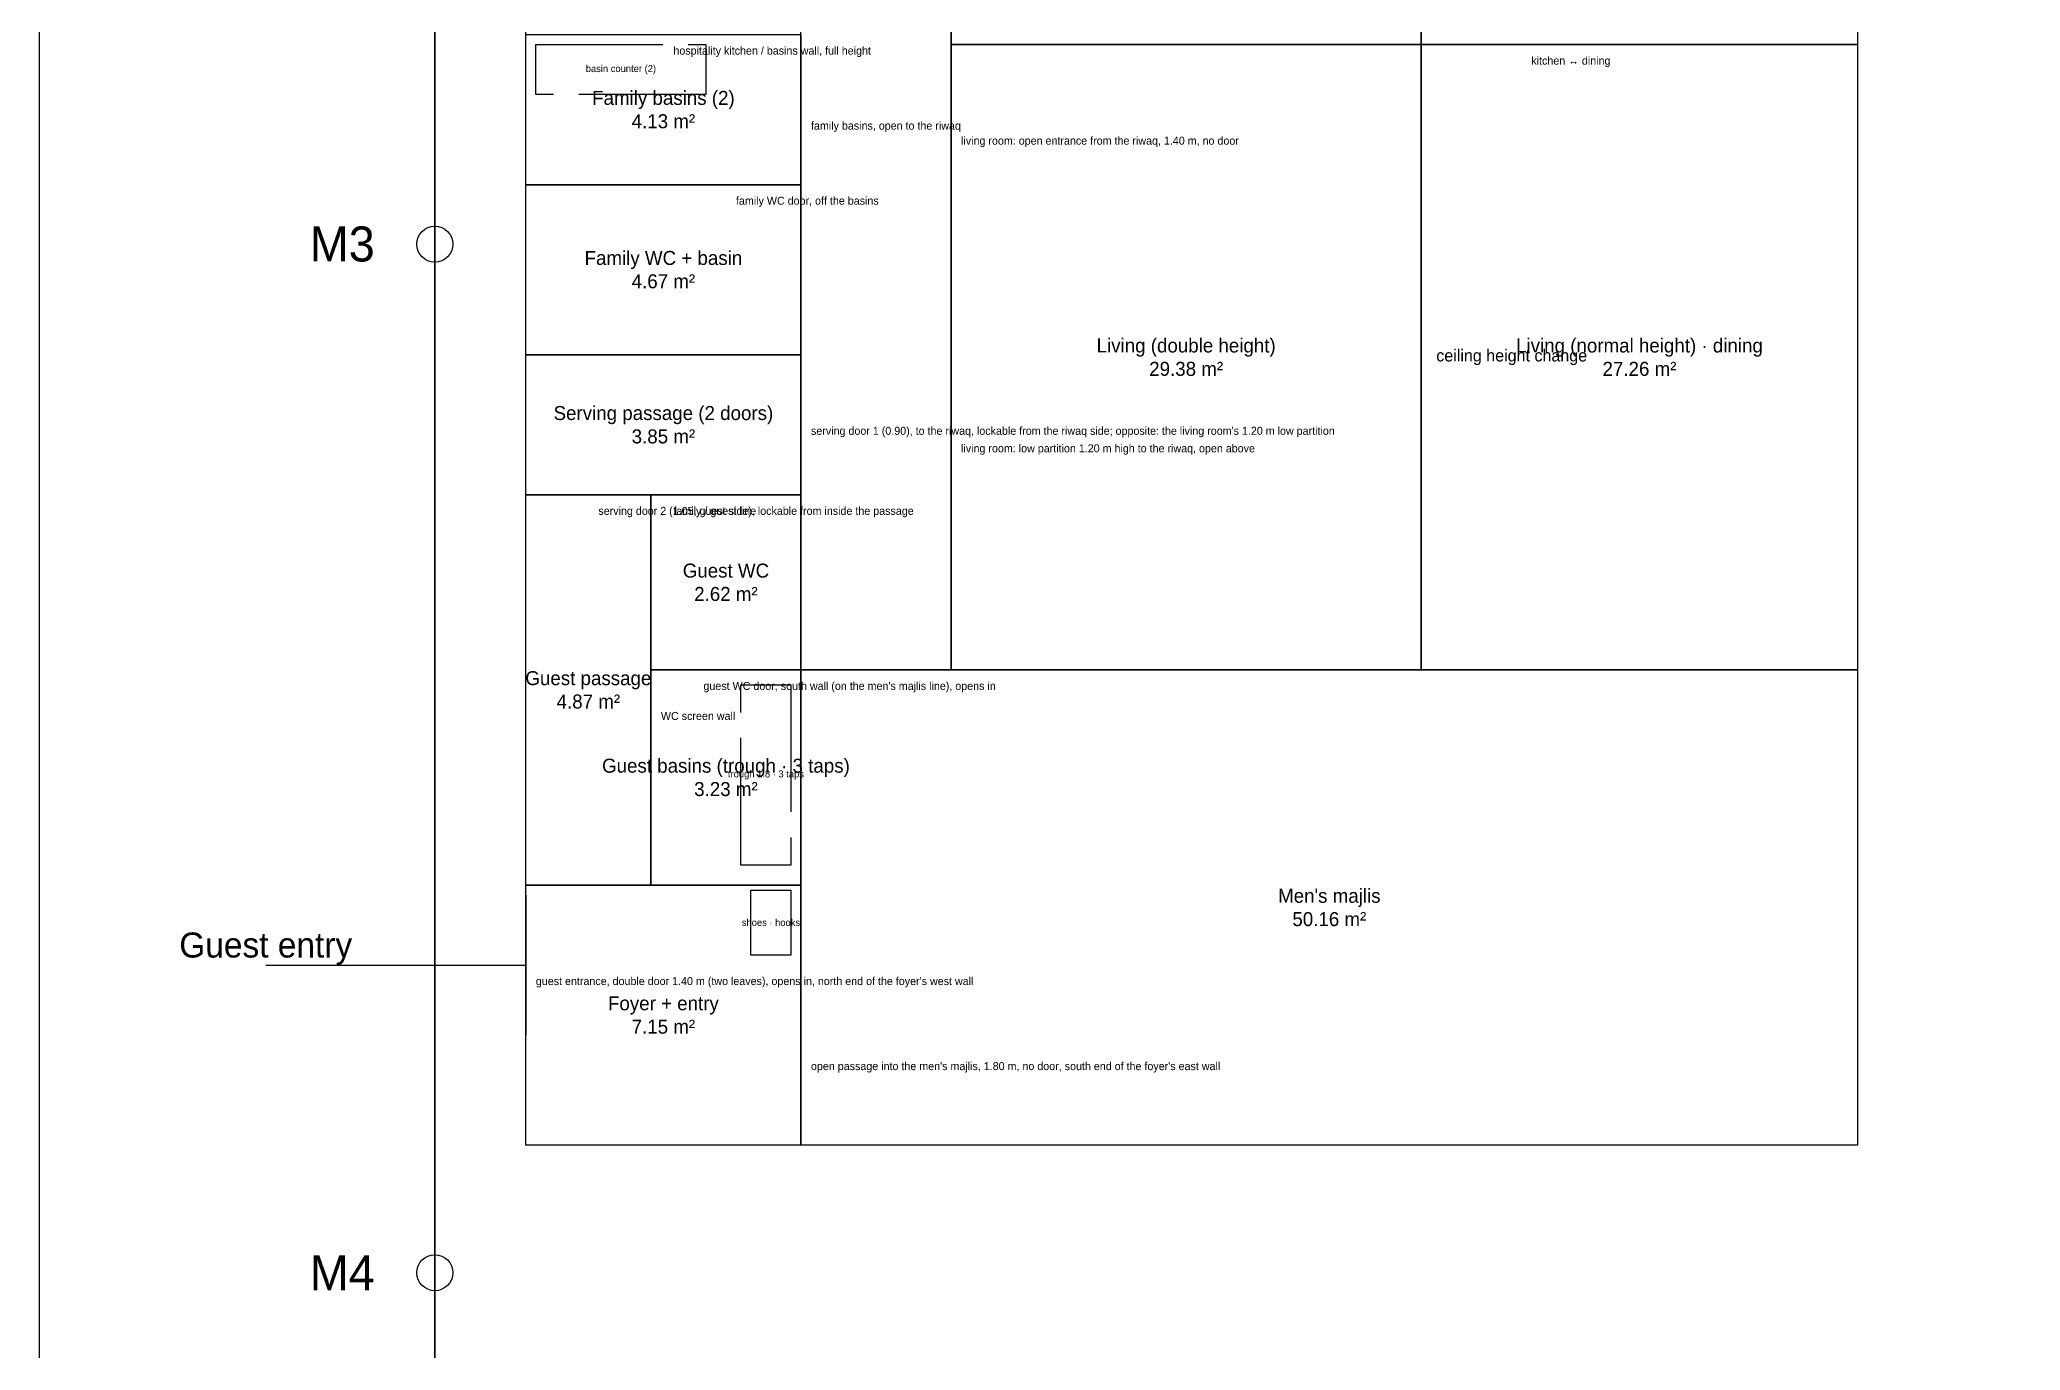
# Model space of a CAD drawing. Header units: metres. Extents: x -6.5 to 29.5, y -46.7 to 1.9.
# Drawn here: x -3.95 to 15.85, y -29.58 to -16.48 of the extents above; entities that cross this region are included whole.
import ezdxf

# ---------------------------------------------------------------- set-up
doc = ezdxf.new("R2010")
doc.units = ezdxf.units.M
doc.linetypes.add('DASHED', pattern=[1.524, 1.27, -0.254])
for name, color, linetype in [('BUILDING-OUTLINE', 1, 'CONTINUOUS'), ('COURTYARD', 150, 'CONTINUOUS'), ('DOORS', 1, 'CONTINUOUS'), ('ENTRIES', 30, 'CONTINUOUS'), ('FIXTURES', 8, 'DASHED'), ('MARKS', 4, 'DASHED'), ('OPENINGS', 6, 'CONTINUOUS'), ('ROOM-LABELS', 7, 'CONTINUOUS'), ('ROOMS-CIRC', 9, 'CONTINUOUS'), ('ROOMS-FAMILY', 40, 'CONTINUOUS'), ('ROOMS-GUEST', 32, 'CONTINUOUS'), ('ROOMS-SERVICE', 140, 'CONTINUOUS'), ('SITE-DRIVEWAY', 5, 'CONTINUOUS'), ('SITE-ENVELOPE', 3, 'CONTINUOUS'), ('SITE-LAND', 8, 'CONTINUOUS'), ('SITE-PEGS', 94, 'CONTINUOUS'), ('WALLS-SPECIAL', 7, 'CONTINUOUS')]:
    doc.layers.add(name, color=color, linetype=linetype)

msp = doc.modelspace()

# ---------------------------------------------------------------- linework, layer by layer
at = {"layer": 'BUILDING-OUTLINE'}
msp.add_lwpolyline([(0.91, -3.525), (10.961, -3.525), (14.221, -9.525), (14.221, -27.525), (0.91, -27.525)], close=True, dxfattribs=at)
at = {"layer": 'COURTYARD'}
msp.add_lwpolyline([(5.16, -10.025), (9.86, -10.025), (9.86, -16.525), (5.16, -16.525)], close=True, dxfattribs=at)
at = {"layer": 'DOORS'}
for p, q in [((10.31, -16.525), (11.41, -16.525)), ((2.51, -17.925), (3.31, -17.925)), ((3.66, -19.775), (3.66, -20.675)), ((1.01, -21.025), (2.06, -21.025)), ((2.21, -22.775), (2.96, -22.775)), ((0.91, -25.025), (0.91, -26.425))]:
    msp.add_line(p, q, dxfattribs=at)
at = {"layer": 'ENTRIES'}
msp.add_line((-1.69, -25.725), (0.91, -25.725), dxfattribs=at)
at = {"layer": 'FIXTURES'}
for points in [[(1.01, -16.525), (2.71, -16.525), (2.71, -17.025), (1.01, -17.025)], [(3.06, -22.925), (3.56, -22.925), (3.56, -24.725), (3.06, -24.725)], [(3.16, -24.975), (3.56, -24.975), (3.56, -25.625), (3.16, -25.625)]]:
    msp.add_lwpolyline(points, close=True, dxfattribs=at)
at = {"layer": 'MARKS'}
msp.add_line((9.86, -16.525), (9.86, -22.775), dxfattribs=at)
at = {"layer": 'OPENINGS'}
for p, q in [((3.66, -16.525), (3.66, -17.825)), ((5.16, -16.625), (5.16, -18.025)), ((3.66, -25.675), (3.66, -27.475))]:
    msp.add_line(p, q, dxfattribs=at)
at = {"layer": 'ROOMS-CIRC'}
msp.add_lwpolyline([(3.66, -3.525), (5.16, -3.525), (5.16, -22.775), (3.66, -22.775)], close=True, dxfattribs=at)
at = {"layer": 'ROOMS-FAMILY'}
for points in [[(5.16, -16.525), (9.86, -16.525), (9.86, -22.775), (5.16, -22.775)], [(9.86, -16.525), (14.221, -16.525), (14.221, -22.775), (9.86, -22.775)]]:
    msp.add_lwpolyline(points, close=True, dxfattribs=at)
at = {"layer": 'ROOMS-GUEST'}
for points in [[(0.91, -21.025), (2.16, -21.025), (2.16, -24.925), (0.91, -24.925)], [(2.16, -21.025), (3.66, -21.025), (3.66, -22.775), (2.16, -22.775)], [(2.16, -22.775), (3.66, -22.775), (3.66, -24.925), (2.16, -24.925)], [(3.66, -22.775), (14.221, -22.775), (14.221, -27.525), (3.66, -27.525)], [(0.91, -24.925), (3.66, -24.925), (3.66, -27.525), (0.91, -27.525)]]:
    msp.add_lwpolyline(points, close=True, dxfattribs=at)
at = {"layer": 'ROOMS-SERVICE'}
for points in [[(9.86, -10.025), (14.221, -10.025), (14.221, -16.525), (9.86, -16.525)], [(0.91, -16.425), (3.66, -16.425), (3.66, -17.925), (0.91, -17.925)], [(0.91, -17.925), (3.66, -17.925), (3.66, -19.625), (0.91, -19.625)], [(0.91, -19.625), (3.66, -19.625), (3.66, -21.025), (0.91, -21.025)]]:
    msp.add_lwpolyline(points, close=True, dxfattribs=at)
at = {"layer": 'SITE-DRIVEWAY'}
msp.add_lwpolyline([(-3.95, -0.73), (0, 0), (0, -38.86), (-3.95, -39.59)], close=True, dxfattribs=at)
at = {"layer": 'SITE-ENVELOPE'}
msp.add_lwpolyline([(0, -38.86), (0, -3.05), (9.18, -1.36), (9.67, -1.22), (10.48, -1.65), (13.55, -7.3), (14.06, -8.86), (15.35, -9.4), (18.4, -14.8), (21.13, -21.04), (24.77, -34.3)], close=True, dxfattribs=at)
at = {"layer": 'SITE-LAND'}
msp.add_lwpolyline([(0, 0), (8.64, 1.59), (11.96, -0.17), (15.39, -6.51), (15.68, -7.37), (16.75, -7.83), (20.19, -13.91), (23.02, -20.37), (26.74, -33.94), (0, -38.86)], close=True, dxfattribs=at)
at = {"layer": 'SITE-PEGS'}
for centre in [(0, -18.52), (0, -28.8)]:
    msp.add_circle(centre, 0.18, dxfattribs=at)
at = {"layer": 'WALLS-SPECIAL'}
for p, q in [((5.16, -18.025), (5.16, -22.775)), ((0.91, -21.025), (3.66, -21.025)), ((2.16, -22.775), (2.16, -23.375))]:
    msp.add_line(p, q, dxfattribs=at)

# ---------------------------------------------------------------- texts
at = {"layer": 'DOORS', "char_height": 0.08, "attachment_point": 1}
for s, insert in [('kitchen ↔ dining', (10.96, -16.645)), ('family WC door, off the basins', (3.01, -18.045)), ("serving door 1 (0.90), to the riwaq, lockable from the riwaq side; opposite: the living room's 1.20 m low partition", (3.76, -20.345)), ('serving door 2 (1.05, guest side), lockable from inside the passage', (1.635, -21.145)), ("guest WC door, south wall (on the men's majlis line), opens in", (2.685, -22.895)), ("guest entrance, double door 1.40 m (two leaves), opens in, north end of the foyer's west wall", (1.01, -25.845))]:
    msp.add_mtext(s, dxfattribs=dict(at, insert=insert))
at = {"layer": 'ENTRIES', "insert": (-1.69, -25.725), "char_height": 0.25, "attachment_point": 8}
msp.add_mtext('Guest entry', dxfattribs=at)
at = {"layer": 'FIXTURES', "char_height": 0.07, "attachment_point": 5}
for s, insert in [('basin counter (2)', (1.86, -16.775)), ('trough 1.8 · 3 taps', (3.31, -23.825)), ('shoes · hooks', (3.36, -25.3))]:
    msp.add_mtext(s, dxfattribs=dict(at, insert=insert))
at = {"layer": 'MARKS', "insert": (10.01, -19.65), "char_height": 0.12, "attachment_point": 4}
msp.add_mtext('ceiling height change', dxfattribs=at)
at = {"layer": 'OPENINGS', "char_height": 0.08, "attachment_point": 1}
for s, insert in [('family basins, open to the riwaq', (3.76, -17.295)), ('living room: open entrance from the riwaq, 1.40 m, no door', (5.26, -17.445)), ("open passage into the men's majlis, 1.80 m, no door, south end of the foyer's east wall", (3.76, -26.695))]:
    msp.add_mtext(s, dxfattribs=dict(at, insert=insert))
at = {"layer": 'ROOM-LABELS', "char_height": 0.14, "attachment_point": 5}
for s, insert in [('Family basins (2)\\P4.13 m²', (2.285, -17.175)), ('Family WC + basin\\P4.67 m²', (2.285, -18.775)), ('Living (double height)\\P29.38 m²', (7.51, -19.65)), ('Living (normal height) · dining\\P27.26 m²', (12.041, -19.65)), ('Serving passage (2 doors)\\P3.85 m²', (2.285, -20.325)), ('Guest WC\\P2.62 m²', (2.91, -21.9)), ('Guest passage\\P4.87 m²', (1.535, -22.975)), ('Guest basins (trough · 3 taps)\\P3.23 m²', (2.91, -23.85)), ("Men's majlis\\P50.16 m²", (8.941, -25.15)), ('Foyer + entry\\P7.15 m²', (2.285, -26.225))]:
    msp.add_mtext(s, dxfattribs=dict(at, insert=insert))
at = {"layer": 'SITE-PEGS', "char_height": 0.35, "attachment_point": 6}
for s, insert in [('M3', (-0.6, -18.52)), ('M4', (-0.6, -28.8))]:
    msp.add_mtext(s, dxfattribs=dict(at, insert=insert))
at = {"layer": 'WALLS-SPECIAL', "char_height": 0.08, "attachment_point": 1}
for s, insert in [('hospitality kitchen / basins wall, full height', (2.385, -16.545)), ('living room: low partition 1.20 m high to the riwaq, open above', (5.26, -20.52)), ('family / guest line', (2.385, -21.145)), ('WC screen wall', (2.26, -23.195))]:
    msp.add_mtext(s, dxfattribs=dict(at, insert=insert))

doc.saveas('drawing.dxf')
